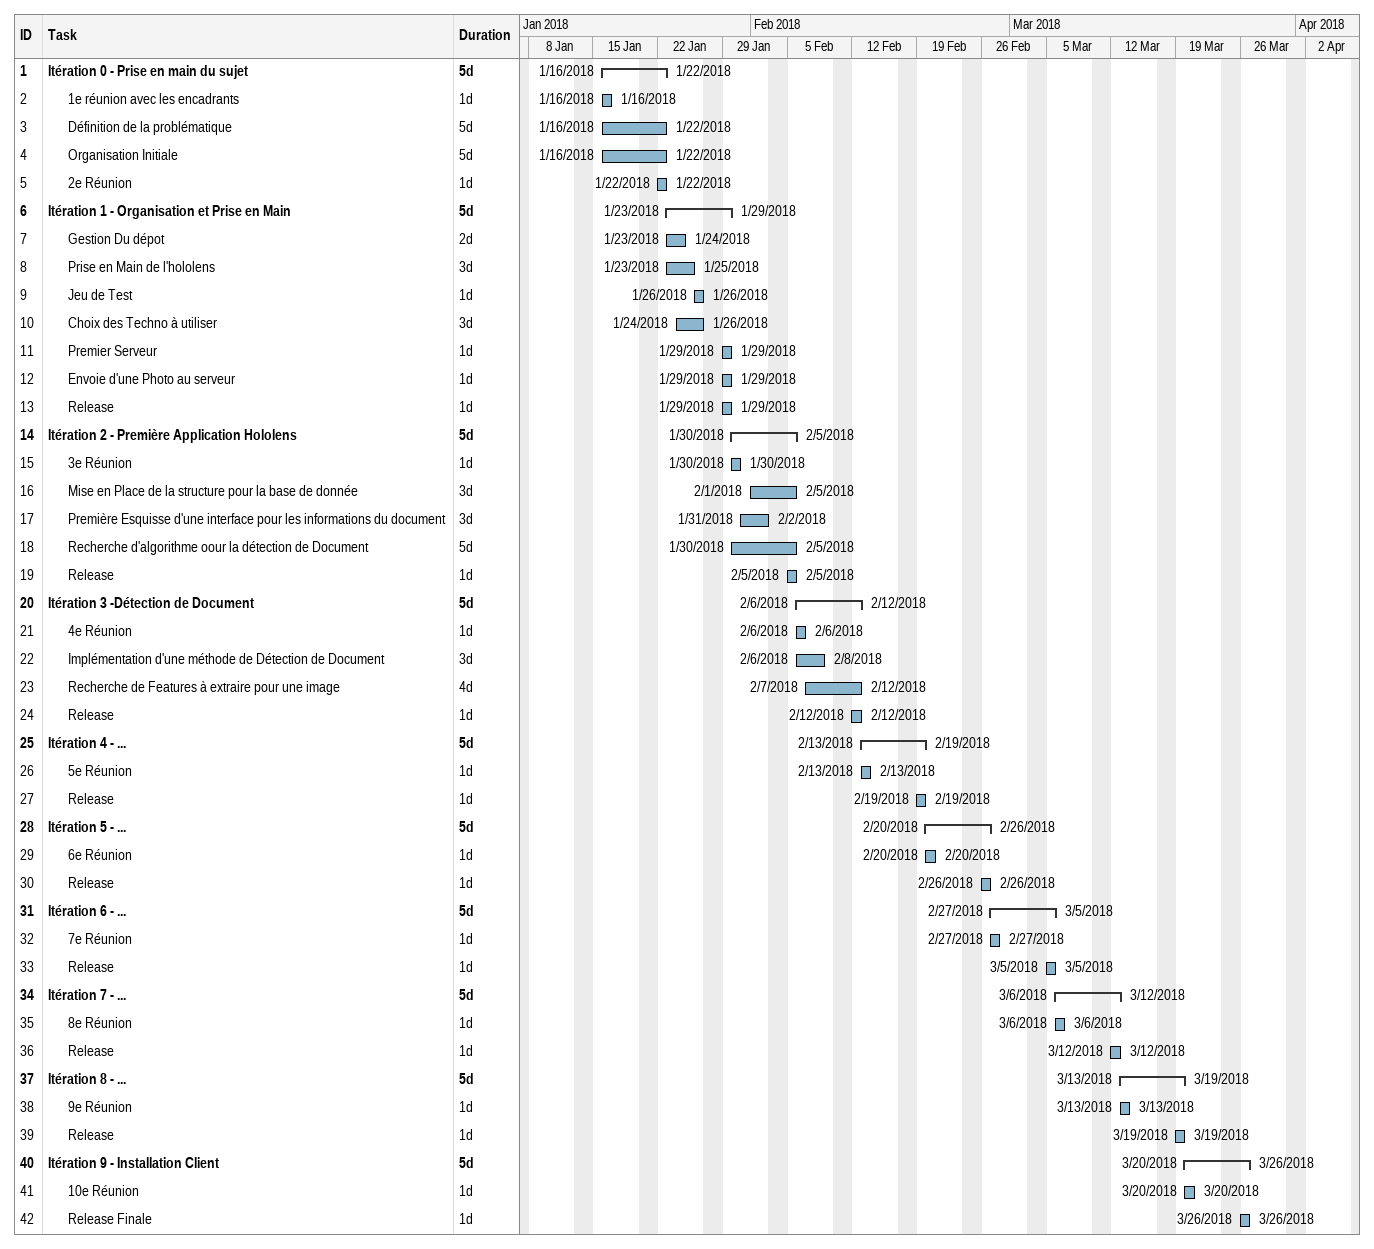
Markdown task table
| ID | Level | Task | Duration | Start | Finish |
|---|---|---|---|---|---|
| 1 | 1 | **Itération 0 - Prise en main du sujet** | 5d | 2018-01-16 | 2018-01-22 |
| 2 | 2 | 1e réunion avec les encadrants | 1d | 2018-01-16 | 2018-01-16 |
| 3 | 2 | Définition de la problématique | 5d | 2018-01-16 | 2018-01-22 |
| 4 | 2 | Organisation Initiale | 5d | 2018-01-16 | 2018-01-22 |
| 5 | 2 | 2e Réunion | 1d | 2018-01-22 | 2018-01-22 |
| 6 | 1 | **Itération 1 - Organisation et Prise en Main** | 5d | 2018-01-23 | 2018-01-29 |
| 7 | 2 | Gestion Du dépot | 2d | 2018-01-23 | 2018-01-24 |
| 8 | 2 | Prise en Main de l'hololens | 3d | 2018-01-23 | 2018-01-25 |
| 9 | 2 | Jeu de Test | 1d | 2018-01-26 | 2018-01-26 |
| 10 | 2 | Choix des Techno à utiliser | 3d | 2018-01-24 | 2018-01-26 |
| 11 | 2 | Premier Serveur | 1d | 2018-01-29 | 2018-01-29 |
| 12 | 2 | Envoie d'une Photo au serveur | 1d | 2018-01-29 | 2018-01-29 |
| 13 | 2 | Release | 1d | 2018-01-29 | 2018-01-29 |
| 14 | 1 | **Itération 2 - Première Application Hololens** | 5d | 2018-01-30 | 2018-02-05 |
| 15 | 2 | 3e Réunion | 1d | 2018-01-30 | 2018-01-30 |
| 16 | 2 | Mise en Place de la structure pour la base de donnée | 3d | 2018-02-01 | 2018-02-05 |
| 17 | 2 | Première Esquisse d'une interface pour les informations du document | 3d | 2018-01-31 | 2018-02-02 |
| 18 | 2 | Recherche d'algorithme oour la détection de Document | 5d | 2018-01-30 | 2018-02-05 |
| 19 | 2 | Release | 1d | 2018-02-05 | 2018-02-05 |
| 20 | 1 | **Itération 3 -Détection de Document** | 5d | 2018-02-06 | 2018-02-12 |
| 21 | 2 | 4e Réunion | 1d | 2018-02-06 | 2018-02-06 |
| 22 | 2 | Implémentation d'une méthode de Détection de Document | 3d | 2018-02-06 | 2018-02-08 |
| 23 | 2 | Recherche de Features à extraire pour une image | 4d | 2018-02-07 | 2018-02-12 |
| 24 | 2 | Release | 1d | 2018-02-12 | 2018-02-12 |
| 25 | 1 | **Itération 4 - ...** | 5d | 2018-02-13 | 2018-02-19 |
| 26 | 2 | 5e Réunion | 1d | 2018-02-13 | 2018-02-13 |
| 27 | 2 | Release | 1d | 2018-02-19 | 2018-02-19 |
| 28 | 1 | **Itération 5 - ...** | 5d | 2018-02-20 | 2018-02-26 |
| 29 | 2 | 6e Réunion | 1d | 2018-02-20 | 2018-02-20 |
| 30 | 2 | Release | 1d | 2018-02-26 | 2018-02-26 |
| 31 | 1 | **Itération 6 - ...** | 5d | 2018-02-27 | 2018-03-05 |
| 32 | 2 | 7e Réunion | 1d | 2018-02-27 | 2018-02-27 |
| 33 | 2 | Release | 1d | 2018-03-05 | 2018-03-05 |
| 34 | 1 | **Itération 7 - ...** | 5d | 2018-03-06 | 2018-03-12 |
| 35 | 2 | 8e Réunion | 1d | 2018-03-06 | 2018-03-06 |
| 36 | 2 | Release | 1d | 2018-03-12 | 2018-03-12 |
| 37 | 1 | **Itération 8 - ...** | 5d | 2018-03-13 | 2018-03-19 |
| 38 | 2 | 9e Réunion | 1d | 2018-03-13 | 2018-03-13 |
| 39 | 2 | Release | 1d | 2018-03-19 | 2018-03-19 |
| 40 | 1 | **Itération 9 - Installation Client** | 5d | 2018-03-20 | 2018-03-26 |
| 41 | 2 | 10e Réunion | 1d | 2018-03-20 | 2018-03-20 |
| 42 | 2 | Release Finale | 1d | 2018-03-26 | 2018-03-26 |
